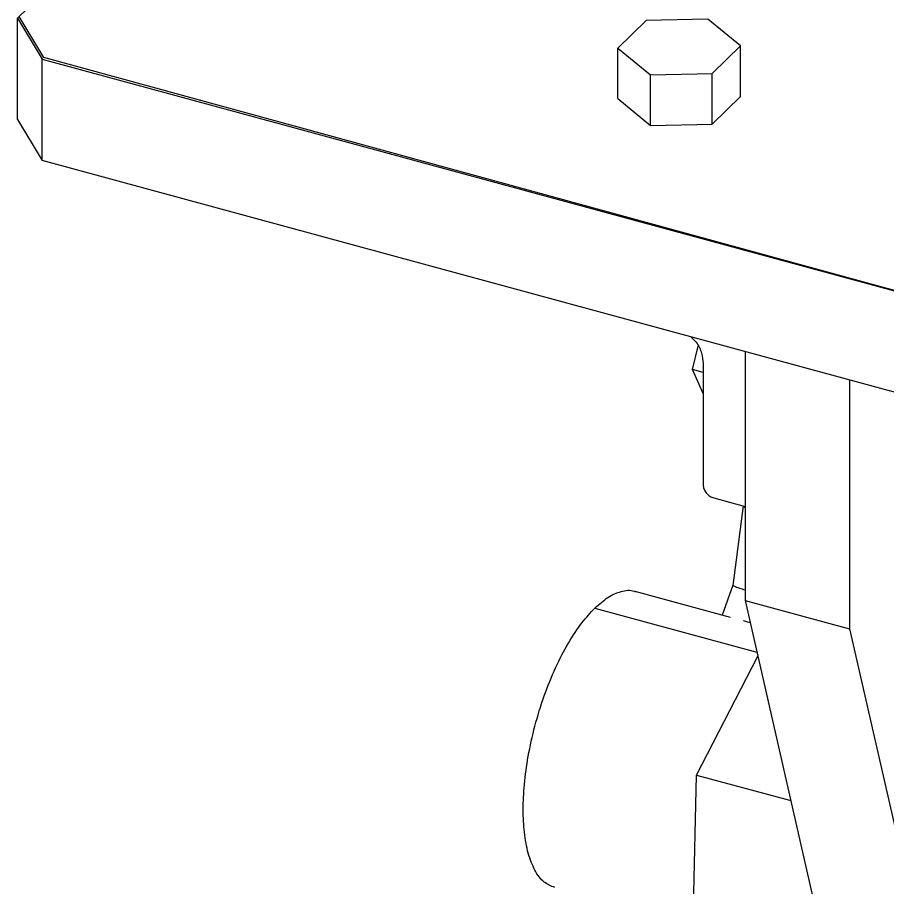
# Model space of a CAD drawing. Header units: millimetres. Extents: x 831 to 1324, y 1807 to 2551.
# Drawn here: x 830.8 to 978.2, y 2267.3 to 2414.7 of the extents above; entities that cross this region are included whole.
import ezdxf

# ---------------------------------------------------------------- set-up
doc = ezdxf.new("R2010")
doc.units = ezdxf.units.MM

msp = doc.modelspace()

# ---------------------------------------------------------------- linework, layer by layer
at = {"color": 7, "linetype": 'Continuous', "lineweight": 25}
for p, q in [((862.02, 2445.05), (830.79, 2414.58)), ((830.79, 2414.58), (834.97, 2407.62)), ((830.79, 2397.44), (830.79, 2414.58)), ((835.26, 2407.9), (831.12, 2414.86)), ((937.32, 2414.22), (932.51, 2409.53)), ((947.74, 2414.44), (937.32, 2414.22)), ((953.28, 2409.89), (947.74, 2414.44)), ((932.51, 2409.53), (938.04, 2404.98)), ((932.51, 2400.96), (932.51, 2409.53)), ((948.47, 2405.19), (953.28, 2409.89)), ((953.28, 2401.31), (953.28, 2409.89)), ((834.97, 2407.62), (1188.74, 2311.47)), ((834.97, 2390.48), (834.97, 2407.62)), ((1188.45, 2311.2), (835.26, 2407.9)), ((938.04, 2404.98), (948.47, 2405.19)), ((938.04, 2396.4), (938.04, 2404.98)), ((948.47, 2396.62), (948.47, 2405.19)), ((953.28, 2401.31), (948.47, 2396.62)), ((932.51, 2400.96), (938.04, 2396.4)), ((830.79, 2397.44), (834.97, 2390.48)), ((938.04, 2396.4), (948.47, 2396.62)), ((1011.85, 2342.4), (834.97, 2390.48)), ((945.12, 2355.05), (946.08, 2359.04)), ((954.04, 2358.12), (954.04, 2315.94)), ((946.96, 2356.1), (946.96, 2335.53)), ((946.96, 2354.55), (945.12, 2355.05)), ((946.96, 2351.02), (945.12, 2355.05)), ((971.73, 2353.31), (971.73, 2311.13)), ((948.73, 2333.33), (954.04, 2331.89)), ((953.75, 2331.97), (952, 2318.51)), ((951.57, 2313.08), (935.42, 2317.47)), ((952, 2318.52), (950.18, 2313.46)), ((954.04, 2315.94), (971.73, 2311.13)), ((954.04, 2315.94), (977.65, 2212.67)), ((928.61, 2314.67), (956.03, 2307.21)), ((954.9, 2312.18), (953.79, 2312.48)), ((971.73, 2311.13), (995.34, 2207.86)), ((945.8, 2286.35), (956.19, 2306.53)), ((945.13, 2254.84), (945.8, 2286.35)), ((945.8, 2286.35), (961.79, 2282.04))]:
    msp.add_line(p, q, dxfattribs=at)
for points, knots in [([(944.85, 2360.61), (945.17, 2360.32), (946.02, 2359.54), (946.78, 2357.87), (946.9, 2356.68), (946.96, 2356.1)], [0, 0, 0, 0, 0.241321, 0.635436, 1, 1, 1, 1]), ([(946.96, 2335.53), (946.96, 2335.33), (947, 2335.1), (947.17, 2334.63), (947.31, 2334.39), (947.65, 2333.96), (947.86, 2333.77), (948.3, 2333.49), (948.52, 2333.39), (948.73, 2333.33)], [0, 0, 0, 0, 0.25, 0.25, 0.5, 0.5, 0.75, 0.75, 1, 1, 1, 1]), ([(954.04, 2331.66), (954.02, 2331.67), (953.87, 2331.76), (953.89, 2331.85), (953.9, 2331.93)], [0, 0, 0, 0, 0.147078, 1, 1, 1, 1]), ([(928.61, 2314.67), (929.35, 2315.32), (930.87, 2316.67), (933.11, 2317.56), (934.67, 2317.83), (935.36, 2317.46), (935.41, 2317.43)], [0, 0, 0, 0, 0.306706, 0.631783, 0.970374, 1, 1, 1, 1]), ([(952.03, 2318.51), (952.06, 2318.47), (952.12, 2318.38), (952.91, 2318.09), (953.71, 2317.86), (954.04, 2317.76)], [0, 0, 0, 0, 0.351301, 0.736753, 1, 1, 1, 1]), ([(921.8, 2267.33), (921.19, 2267.57), (919.9, 2268.08), (918.39, 2270.12), (917.26, 2272.99), (916.61, 2276.52), (916.4, 2280.47), (916.61, 2284.83), (917.26, 2289.62), (918.39, 2294.72), (919.96, 2299.82), (921.9, 2304.61), (924.08, 2308.79), (926.34, 2312.24), (927.87, 2313.87), (928.61, 2314.67)], [0, 0, 0, 0, 0.074134, 0.155215, 0.23461, 0.310837, 0.382756, 0.454675, 0.530901, 0.610297, 0.691378, 0.772459, 0.851854, 0.928081, 1, 1, 1, 1])]:
    msp.add_open_spline(points, degree=3, knots=knots, dxfattribs=at)

doc.saveas('drawing.dxf')
